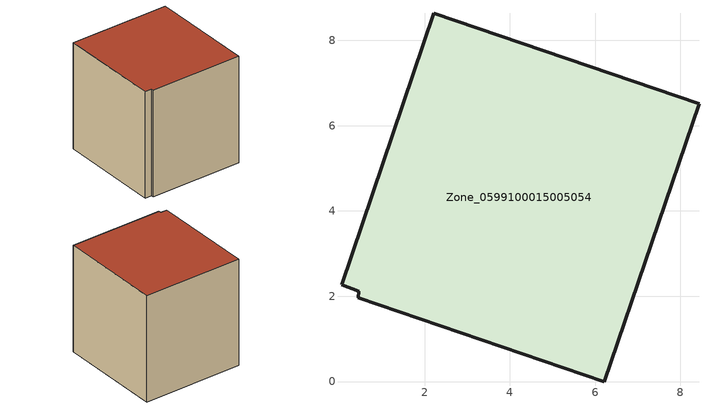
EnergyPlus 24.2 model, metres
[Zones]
Zone_0599100015005054
 floor ground (C_G): 0.44,1.97 0.46,2.12 0.05,2.27 2.22,8.63 8.44,6.51 6.21,0 z0.98
 wall outside (C_F): 6.21,0 8.44,6.51 2.22,8.63 0.05,2.27 0.46,2.12 0.44,1.97 6.21,0 z0.98:8.05
 roof outside (C_R): 0.46,2.12 0.44,1.97 6.21,0 8.44,6.51 2.22,8.63 0.05,2.27 z8.05
[BUILDING]
Pand.0599100015005054: North Axis=0; Terrain=City; Loads Convergence Tolerance Value=0.04; Temperature Convergence Tolerance Value=0.4; Solar Distribution=FullExterior; Maximum Number of Warmup Days=25; Minimum Number of Warmup Days=1
[Site:Location]
Rotterdam.The.Hague.AP_ZH_NLD Design_Conditions: Latitude=51.96; Longitude=4.45; Time Zone=1; Elevation=-4.5
[SITE:GROUNDTEMPERATURE:BUILDINGSURFACE]
18, 18, 18, 18, 18, 18, 18, 18, 18, 18, 18, 18
[MATERIAL] Thermal Absorptance=0.9; Solar Absorptance=0.7; Visible Absorptance=0.7
Name | Roughness | Thickness | Conductivity | Density | Specific Heat
G.TC.1946-1964 | MediumSmooth | 0.15 | 1 | 540 | 1210
F.TC.1946-1964 | Rough | 0.3 | 0.857143 | 1920 | 840
R.TC.1946-1964 | MediumRough | 0.2 | 0.235294 | 1500 | 1000
[CONSTRUCTION]
C_G: G.TC.1946-1964
C_F: F.TC.1946-1964
C_R: R.TC.1946-1964
[ZONE]
Zone_0599100015005054: Type=1; Multiplier=1; Ceiling Height=Autocalculate; Volume=Autocalculate; Floor Area=autocalculate; Part of Total Floor Area=Yes
[ZONEINFILTRATION:DESIGNFLOWRATE]
Infil_Zone_0599100015005054: Zone or ZoneList or Space or SpaceList=Zone_0599100015005054; Schedule=AlwaysOn; Design Flow Rate Calculation Method=Flow/Area; Flow Rate per Floor Area=0.003; Constant Term Coefficient=1; Temperature Term Coefficient=0; Velocity Term Coefficient=0; Velocity Squared Term Coefficient=0
[HVACTEMPLATE:ZONE:IDEALLOADSAIRSYSTEM]
Zone_0599100015005054: Maximum Heating Supply Air Temperature=50; Minimum Cooling Supply Air Temperature=13; Maximum Heating Supply Air Humidity Ratio=0.0156; Minimum Cooling Supply Air Humidity Ratio=0.0077; Heating Limit=NoLimit; Cooling Limit=NoLimit; Dehumidification Control Type=ConstantSensibleHeatRatio; Cooling Sensible Heat Ratio=0.7; Dehumidification Setpoint=60; Humidification Control Type=None; Humidification Setpoint=30; Outdoor Air Method=None; Outdoor Air Flow Rate per Person=0.00944; Outdoor Air Flow Rate per Zone Floor Area=0; Outdoor Air Flow Rate per Zone=0; Demand Controlled Ventilation Type=None; Outdoor Air Economizer Type=NoEconomizer; Heat Recovery Type=None; Sensible Heat Recovery Effectiveness=0.7; Latent Heat Recovery Effectiveness=0.65
[ZONECONTROL:THERMOSTAT]
ThermostatControl_Zone_0599100015005054: Zone or ZoneList=Zone_0599100015005054; Control Type Schedule=DualSetpointControlType; Control 1=Thermostat_Zone_0599100015005054; Temperature Difference Between Cutout And Setpoint=0
[THERMOSTATSETPOINT:DUALSETPOINT]
Thermostat_Zone_0599100015005054: Heating Setpoint Temperature Schedule=HeatingSetpoint_Zone_0599100015005054; Cooling Setpoint Temperature Schedule=CoolingSetpoint_Zone_0599100015005054
[SCHEDULE:COMPACT]
HeatingSetpoint_Zone_0599100015005054: Through: 12/31, For: AllDays, Until: 24:00, 21
CoolingSetpoint_Zone_0599100015005054: Through: 12/31, For: AllDays, Until: 24:00, 24
DualSetpointControlType: Through: 12/31, For: AllDays, Until: 24:00, 4
AlwaysOn: Through: 12/31, For: AllDays, Until: 24:00, 1
